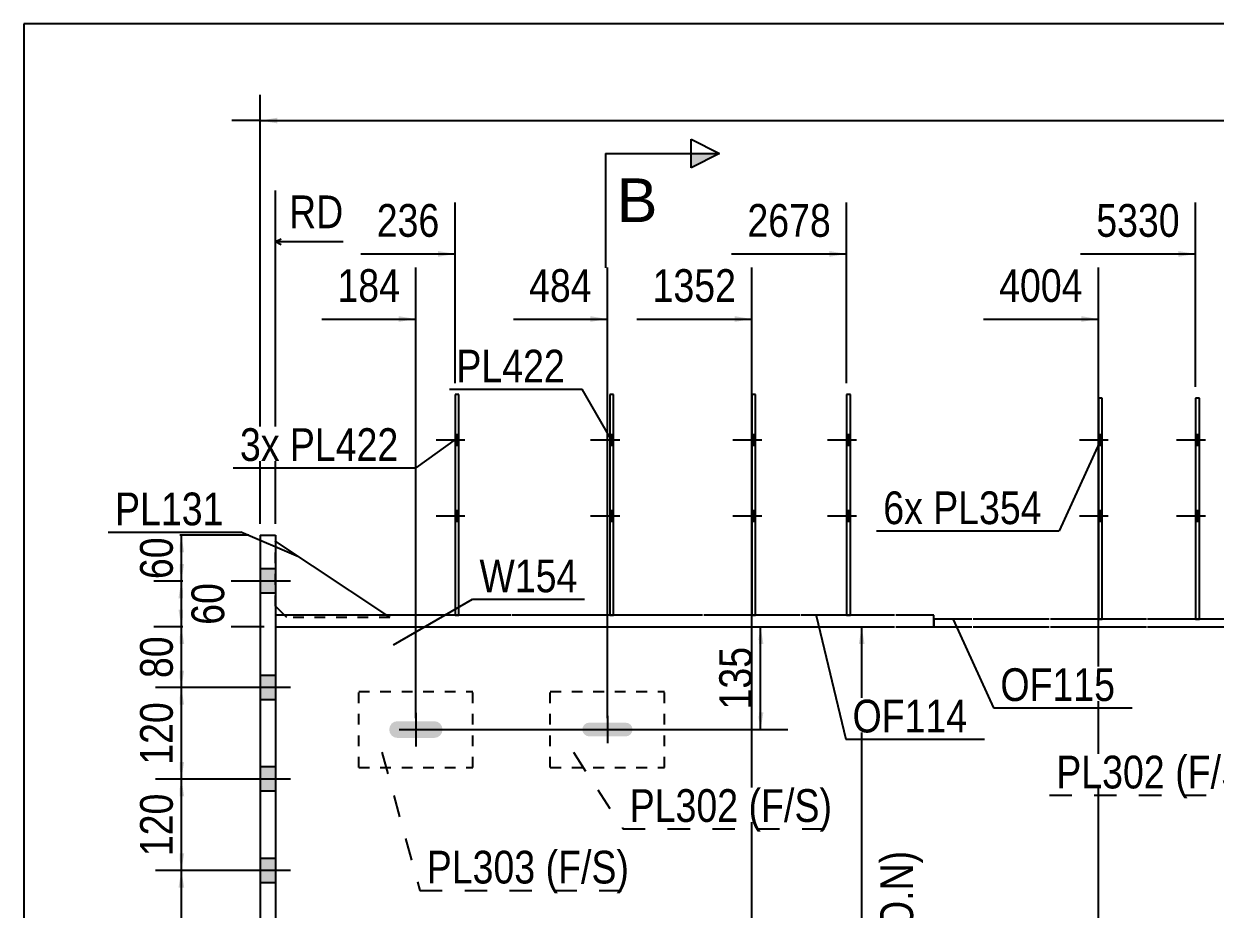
# Model space of a CAD drawing. Header units: millimetres. Extents: x -25 to 378, y -194 to 83.
# Drawn here: x -22 to 82.2, y 5.3 to 82.8 of the extents above; entities that cross this region are included whole.
import ezdxf

# ---------------------------------------------------------------- set-up
doc = ezdxf.new("R2010")
doc.units = ezdxf.units.MM
doc.linetypes.add('DXK_LINE_DOT1', pattern=[1.8814, 0.9407, -0.9407])
doc.linetypes.add('DXK_LINE_DOT2', pattern=[3.9198, 1.9599, -1.9599])
doc.styles.add('Arial', font='ARIAL.TTF', dxfattribs={"height": 0.2})
doc.styles.add('Arial Narrow', font='ARIALN.TTF', dxfattribs={"height": 0.2})

# ---------------------------------------------------------------- blocks, each defined once
blk = doc.blocks.new('Unknown-623515098-1211')
at = {"color": 5, "linetype": 'Continuous'}
for p, q in [((377.97, 82.77), (-22.03, 82.77)), ((-22.03, 82.77), (-22.03, -194.23))]:
    blk.add_line(p, q, dxfattribs=at)
blk = doc.blocks.new('Bolt-623515098-1321 - 1232')
at = {"linetype": 'Continuous'}
for points in [[(-1.33, 35.07), (-1.33, 32.93), (0, 32.93), (0, 35.07)], [(-1.33, 35.07), (-1.33, 32.93), (0, 32.93), (0, 35.07)], [(-1.33, 25.73), (-1.33, 23.6), (0, 23.6), (0, 25.73)], [(-1.33, 25.73), (-1.33, 23.6), (0, 23.6), (0, 25.73)], [(-1.33, 17.73), (-1.33, 15.6), (0, 15.6), (0, 17.73)], [(-1.33, 17.73), (-1.33, 15.6), (0, 15.6), (0, 17.73)], [(-1.33, 9.73), (-1.33, 7.6), (0, 7.6), (0, 9.73)], [(-1.33, 9.73), (-1.33, 7.6), (0, 7.6), (0, 9.73)], [(-1.33, -7.6), (-1.33, -9.73), (0, -9.73), (0, -7.6)], [(-1.33, -7.6), (-1.33, -9.73), (0, -9.73), (0, -7.6)], [(-1.33, -15.6), (-1.33, -17.73), (0, -17.73), (0, -15.6)], [(-1.33, -15.6), (-1.33, -17.73), (0, -17.73), (0, -15.6)], [(-1.33, -23.6), (-1.33, -25.73), (0, -25.73), (0, -23.6)], [(-1.33, -23.6), (-1.33, -25.73), (0, -25.73), (0, -23.6)], [(-1.33, -32.93), (-1.33, -35.07), (0, -35.07), (0, -32.93)], [(-1.33, -32.93), (-1.33, -35.07), (0, -35.07), (0, -32.93)]]:
    blk.add_hatch(color=3, dxfattribs=at).paths.add_polyline_path(points)
at = {"color": 3, "linetype": 'Continuous'}
for p, q in [((0, 35.07), (-1.33, 35.07)), ((0, 35.07), (-1.33, 35.07)), ((1.32, 34), (-6.67, 34)), ((1.32, 34), (-6.67, 34)), ((0, 32.93), (-1.33, 32.93)), ((0, 32.93), (-1.33, 32.93)), ((0, 25.73), (-1.33, 25.73)), ((0, 25.73), (-1.33, 25.73)), ((1.32, 24.67), (-6.67, 24.67)), ((1.32, 24.67), (-6.67, 24.67)), ((0, 23.6), (-1.33, 23.6)), ((0, 23.6), (-1.33, 23.6)), ((0, 17.73), (-1.33, 17.73)), ((0, 17.73), (-1.33, 17.73)), ((1.32, 16.67), (-6.67, 16.67)), ((1.32, 16.67), (-6.67, 16.67)), ((0, 15.6), (-1.33, 15.6)), ((0, 15.6), (-1.33, 15.6)), ((0, 9.73), (-1.33, 9.73)), ((0, 9.73), (-1.33, 9.73)), ((1.32, 8.67), (-6.67, 8.67)), ((1.32, 8.67), (-6.67, 8.67)), ((0, 7.6), (-1.33, 7.6)), ((0, 7.6), (-1.33, 7.6)), ((0, -7.6), (-1.33, -7.6)), ((0, -7.6), (-1.33, -7.6)), ((1.32, -8.67), (-6.67, -8.67)), ((1.32, -8.67), (-6.67, -8.67)), ((0, -9.73), (-1.33, -9.73)), ((0, -9.73), (-1.33, -9.73)), ((0, -15.6), (-1.33, -15.6)), ((0, -15.6), (-1.33, -15.6)), ((1.32, -16.67), (-6.67, -16.67)), ((1.32, -16.67), (-6.67, -16.67)), ((0, -17.73), (-1.33, -17.73)), ((0, -17.73), (-1.33, -17.73)), ((0, -23.6), (-1.33, -23.6)), ((0, -23.6), (-1.33, -23.6)), ((1.32, -24.67), (-6.67, -24.67)), ((1.32, -24.67), (-6.67, -24.67)), ((0, -25.73), (-1.33, -25.73)), ((0, -25.73), (-1.33, -25.73)), ((0, -32.93), (-1.33, -32.93)), ((0, -32.93), (-1.33, -32.93)), ((1.32, -34), (-6.67, -34)), ((1.32, -34), (-6.67, -34)), ((0, -35.07), (-1.33, -35.07)), ((0, -35.07), (-1.33, -35.07))]:
    blk.add_line(p, q, dxfattribs=at)
blk = doc.blocks.new('Part-623515098-1744 - 1232')
at = {"color": 7, "linetype": 'DXK_LINE_DOT1'}
for p, q in [((0, 30), (0, -30)), ((0, 30), (20.62, 30)), ((20.72, 30), (37.38, 30)), ((37.48, 30), (45.88, 30)), ((45.98, 30), (54.18, 30)), ((54.28, 30), (60.95, 30)), ((61.05, 30), (67.72, 30)), ((67.82, 30), (76.22, 30)), ((76.32, 30), (84.72, 30)), ((84.82, 30), (99.23, 30)), ((0, -30), (20.62, -30)), ((20.72, -30), (37.38, -30)), ((37.48, -30), (45.88, -30)), ((45.98, -30), (54.18, -30)), ((54.28, -30), (60.95, -30)), ((61.05, -30), (67.72, -30)), ((67.82, -30), (76.22, -30)), ((76.32, -30), (84.72, -30)), ((84.82, -30), (99.23, -30))]:
    blk.add_line(p, q, dxfattribs=at)
at = {"color": 2, "linetype": 'Continuous'}
blk.add_line((99.23, 30), (99.23, -30), dxfattribs=at)
blk = doc.blocks.new('Bolt-623515098-1318 - 1232')
at = {"linetype": 'Continuous'}
blk.add_hatch(color=3, dxfattribs=at).paths.add_polyline_path([(14.56, 20.72), (14.62, 21), (14.56, 21.28), (14.4, 21.52), (14.16, 21.68), (13.88, 21.73), (10.68, 21.73), (10.4, 21.68), (10.16, 21.52), (10.01, 21.28), (9.95, 21), (10.01, 20.72), (10.16, 20.48), (10.4, 20.32), (10.68, 20.27), (13.88, 20.27), (14.16, 20.32), (14.4, 20.48)])
at = {"color": 3, "linetype": 'Continuous'}
for p, q in [((12.28, 22.47), (12.28, 19.53)), ((10.82, 21), (13.75, 21))]:
    blk.add_line(p, q, dxfattribs=at)
blk = doc.blocks.new('Bolt-623515098-1319 - 1232')
at = {"linetype": 'Continuous'}
blk.add_hatch(color=3, dxfattribs=at).paths.add_polyline_path([(31.2, 20.77), (31.25, 21), (31.2, 21.23), (31.07, 21.43), (30.88, 21.56), (30.65, 21.6), (27.45, 21.6), (27.22, 21.56), (27.03, 21.43), (26.9, 21.23), (26.85, 21), (26.9, 20.77), (27.03, 20.58), (27.22, 20.45), (27.45, 20.4), (30.65, 20.4), (30.88, 20.45), (31.07, 20.58)])
at = {"color": 3, "linetype": 'Continuous'}
for p, q in [((29.05, 22.2), (29.05, 19.8)), ((27.85, 21), (30.25, 21))]:
    blk.add_line(p, q, dxfattribs=at)
blk = doc.blocks.new('Part-623515098-1345 - 1232')
at = {"color": 2, "linetype": 'Continuous'}
for p, q in [((20.62, 31), (0, 31)), ((37.38, 31), (20.72, 31)), ((45.88, 31), (37.48, 31)), ((54.18, 31), (45.98, 31)), ((57.62, 31), (54.28, 31)), ((57.62, 30), (57.62, 31)), ((0, 30), (20.62, 30)), ((20.72, 30), (37.38, 30)), ((37.48, 30), (45.88, 30)), ((45.98, 30), (54.18, 30)), ((54.28, 30), (57.62, 30))]:
    blk.add_line(p, q, dxfattribs=at)
at = {"color": 7, "linetype": 'DXK_LINE_DOT1'}
blk.add_line((0, 31), (0, 30), dxfattribs=at)
blk = doc.blocks.new('Part-623515098-1367 - 1232')
at = {"color": 2, "linetype": 'Continuous'}
for p, q in [((57.62, 30.67), (57.62, 30)), ((60.95, 30.67), (57.62, 30.67)), ((67.72, 30.67), (61.05, 30.67)), ((76.22, 30.67), (67.82, 30.67)), ((84.72, 30.67), (76.32, 30.67)), ((121.53, 30.67), (84.82, 30.67)), ((129.83, 30.67), (121.63, 30.67)), ((138.33, 30.67), (129.93, 30.67)), ((146.63, 30.67), (138.43, 30.67)), ((150.07, 30.67), (146.73, 30.67)), ((57.62, 30), (60.95, 30)), ((61.05, 30), (67.72, 30)), ((67.82, 30), (76.22, 30)), ((76.32, 30), (84.72, 30)), ((84.82, 30), (121.53, 30)), ((121.63, 30), (129.83, 30)), ((129.93, 30), (138.33, 30)), ((138.43, 30), (146.63, 30)), ((146.73, 30), (150.07, 30))]:
    blk.add_line(p, q, dxfattribs=at)
at = {"color": 7, "linetype": 'DXK_LINE_DOT1'}
blk.add_line((150.07, 30), (150.07, 30.67), dxfattribs=at)
blk = doc.blocks.new('Part-623515098-17359 - 1232')
at = {"color": 2, "linetype": 'Continuous'}
for p, q in [((50.32, 50.33), (49.98, 50.33)), ((49.98, 50.33), (49.98, 31)), ((50.32, 31), (50.32, 50.33))]:
    blk.add_line(p, q, dxfattribs=at)
at = {"color": 7, "linetype": 'DXK_LINE_DOT1'}
blk.add_line((49.98, 31), (50.32, 31), dxfattribs=at)
blk = doc.blocks.new('Part-623515098-17319 - 1232')
at = {"color": 2, "linetype": 'Continuous'}
for p, q in [((29.58, 50.33), (29.25, 50.33)), ((29.25, 50.33), (29.25, 31)), ((29.58, 31), (29.58, 50.33))]:
    blk.add_line(p, q, dxfattribs=at)
at = {"color": 7, "linetype": 'DXK_LINE_DOT1'}
blk.add_line((29.25, 31), (29.58, 31), dxfattribs=at)
blk = doc.blocks.new('Part-623515098-1661 - 1232')
at = {"color": 2, "linetype": 'Continuous'}
for p, q in [((-1.33, 38), (0, 38)), ((-1.33, 38), (-1.33, -38)), ((0, 38), (0, -38)), ((-1.33, -38), (0, -38))]:
    blk.add_line(p, q, dxfattribs=at)
blk = doc.blocks.new('Part-623515098-1927 - 1232')
at = {"color": 7, "linetype": 'DXK_LINE_DOT1'}
for p, q in [((7.28, 17.67), (7.28, 24.33)), ((7.28, 24.33), (17.28, 24.33)), ((17.28, 17.67), (17.28, 24.33)), ((7.28, 17.67), (17.28, 17.67))]:
    blk.add_line(p, q, dxfattribs=at)
blk = doc.blocks.new('Part-623515098-1932 - 1232')
at = {"color": 7, "linetype": 'DXK_LINE_DOT1'}
for p, q in [((24.05, 17.67), (24.05, 24.33)), ((24.05, 24.33), (34.05, 24.33)), ((34.05, 17.67), (34.05, 24.33)), ((24.05, 17.67), (34.05, 17.67))]:
    blk.add_line(p, q, dxfattribs=at)
blk = doc.blocks.new('Part-623515098-17345 - 1232')
at = {"color": 2, "linetype": 'Continuous'}
for p, q in [((80.85, 50), (80.52, 50)), ((80.52, 50), (80.52, 30.67)), ((80.85, 30.67), (80.85, 50))]:
    blk.add_line(p, q, dxfattribs=at)
at = {"color": 7, "linetype": 'DXK_LINE_DOT1'}
blk.add_line((80.52, 30.67), (80.85, 30.67), dxfattribs=at)
blk = doc.blocks.new('Part-623515098-11660 - 1232')
at = {"color": 2, "linetype": 'Continuous'}
for p, q in [((0, 37.47), (9.7, 31)), ((0, 31.8), (0.8, 31))]:
    blk.add_line(p, q, dxfattribs=at)
at = {"color": 7, "linetype": 'DXK_LINE_DOT1'}
for p, q in [((0, 31.8), (0, 37.47)), ((1, 30.8), (0.8, 31)), ((10, 30.8), (1, 30.8)), ((9.7, 31), (10, 30.8))]:
    blk.add_line(p, q, dxfattribs=at)
blk = doc.blocks.new('Part-623515098-17352 - 1232')
at = {"color": 2, "linetype": 'Continuous'}
for p, q in [((72.35, 50), (72.02, 50)), ((72.02, 50), (72.02, 30.67)), ((72.35, 30.67), (72.35, 50))]:
    blk.add_line(p, q, dxfattribs=at)
at = {"color": 7, "linetype": 'DXK_LINE_DOT1'}
blk.add_line((72.02, 30.67), (72.35, 30.67), dxfattribs=at)
blk = doc.blocks.new('Part-623515098-17360 - 1232')
at = {"color": 2, "linetype": 'Continuous'}
for p, q in [((42.02, 50.33), (41.68, 50.33)), ((41.68, 50.33), (41.68, 31)), ((42.02, 31), (42.02, 50.33))]:
    blk.add_line(p, q, dxfattribs=at)
at = {"color": 7, "linetype": 'DXK_LINE_DOT1'}
blk.add_line((41.68, 31), (42.02, 31), dxfattribs=at)
blk = doc.blocks.new('Part-623515098-17367 - 1232')
at = {"color": 2, "linetype": 'Continuous'}
for p, q in [((16.05, 50.33), (15.72, 50.33)), ((15.72, 50.33), (15.72, 31)), ((16.05, 31), (16.05, 50.33))]:
    blk.add_line(p, q, dxfattribs=at)
at = {"color": 7, "linetype": 'DXK_LINE_DOT1'}
blk.add_line((15.72, 31), (16.05, 31), dxfattribs=at)
blk = doc.blocks.new('Bolt-623515098-17368 - 1232')
at = {"linetype": 'Continuous'}
for points in [[(29.58, 45.87), (29.58, 46.8), (29.25, 46.8), (29.25, 45.87)], [(29.58, 45.87), (29.58, 46.8), (29.25, 46.8), (29.25, 45.87)], [(29.58, 39.2), (29.58, 40.13), (29.25, 40.13), (29.25, 39.2)], [(29.58, 39.2), (29.58, 40.13), (29.25, 40.13), (29.25, 39.2)]]:
    blk.add_hatch(color=3, dxfattribs=at).paths.add_polyline_path(points)
at = {"color": 3, "linetype": 'Continuous'}
for p, q in [((30.12, 46.33), (27.58, 46.33)), ((30.12, 46.33), (27.58, 46.33)), ((29.58, 46.8), (29.25, 46.8)), ((29.58, 46.8), (29.25, 46.8)), ((29.58, 45.87), (29.25, 45.87)), ((29.58, 45.87), (29.25, 45.87)), ((30.12, 39.67), (27.58, 39.67)), ((30.12, 39.67), (27.58, 39.67)), ((29.58, 40.13), (29.25, 40.13)), ((29.58, 40.13), (29.25, 40.13)), ((29.58, 39.2), (29.25, 39.2)), ((29.58, 39.2), (29.25, 39.2))]:
    blk.add_line(p, q, dxfattribs=at)
blk = doc.blocks.new('Bolt-623515098-17394 - 1232')
at = {"linetype": 'Continuous'}
for points in [[(80.85, 45.87), (80.85, 46.8), (80.52, 46.8), (80.52, 45.87)], [(80.85, 45.87), (80.85, 46.8), (80.52, 46.8), (80.52, 45.87)], [(80.85, 39.2), (80.85, 40.13), (80.52, 40.13), (80.52, 39.2)], [(80.85, 39.2), (80.85, 40.13), (80.52, 40.13), (80.52, 39.2)]]:
    blk.add_hatch(color=3, dxfattribs=at).paths.add_polyline_path(points)
at = {"color": 3, "linetype": 'Continuous'}
for p, q in [((81.38, 46.33), (78.85, 46.33)), ((81.38, 46.33), (78.85, 46.33)), ((80.85, 46.8), (80.52, 46.8)), ((80.85, 46.8), (80.52, 46.8)), ((80.85, 45.87), (80.52, 45.87)), ((80.85, 45.87), (80.52, 45.87)), ((81.38, 39.67), (78.85, 39.67)), ((81.38, 39.67), (78.85, 39.67)), ((80.85, 40.13), (80.52, 40.13)), ((80.85, 40.13), (80.52, 40.13)), ((80.85, 39.2), (80.52, 39.2)), ((80.85, 39.2), (80.52, 39.2))]:
    blk.add_line(p, q, dxfattribs=at)
blk = doc.blocks.new('Bolt-623515098-17401 - 1232')
at = {"linetype": 'Continuous'}
for points in [[(72.35, 45.87), (72.35, 46.8), (72.02, 46.8), (72.02, 45.87)], [(72.35, 45.87), (72.35, 46.8), (72.02, 46.8), (72.02, 45.87)], [(72.35, 39.2), (72.35, 40.13), (72.02, 40.13), (72.02, 39.2)], [(72.35, 39.2), (72.35, 40.13), (72.02, 40.13), (72.02, 39.2)]]:
    blk.add_hatch(color=3, dxfattribs=at).paths.add_polyline_path(points)
at = {"color": 3, "linetype": 'Continuous'}
for p, q in [((72.88, 46.33), (70.35, 46.33)), ((72.88, 46.33), (70.35, 46.33)), ((72.35, 46.8), (72.02, 46.8)), ((72.35, 46.8), (72.02, 46.8)), ((72.35, 45.87), (72.02, 45.87)), ((72.35, 45.87), (72.02, 45.87)), ((72.88, 39.67), (70.35, 39.67)), ((72.88, 39.67), (70.35, 39.67)), ((72.35, 40.13), (72.02, 40.13)), ((72.35, 40.13), (72.02, 40.13)), ((72.35, 39.2), (72.02, 39.2)), ((72.35, 39.2), (72.02, 39.2))]:
    blk.add_line(p, q, dxfattribs=at)
blk = doc.blocks.new('Bolt-623515098-17408 - 1232')
at = {"linetype": 'Continuous'}
for points in [[(50.32, 45.87), (50.32, 46.8), (49.98, 46.8), (49.98, 45.87)], [(50.32, 45.87), (50.32, 46.8), (49.98, 46.8), (49.98, 45.87)], [(50.32, 39.2), (50.32, 40.13), (49.98, 40.13), (49.98, 39.2)], [(50.32, 39.2), (50.32, 40.13), (49.98, 40.13), (49.98, 39.2)]]:
    blk.add_hatch(color=3, dxfattribs=at).paths.add_polyline_path(points)
at = {"color": 3, "linetype": 'Continuous'}
for p, q in [((50.85, 46.33), (48.32, 46.33)), ((50.85, 46.33), (48.32, 46.33)), ((50.32, 46.8), (49.98, 46.8)), ((50.32, 46.8), (49.98, 46.8)), ((50.32, 45.87), (49.98, 45.87)), ((50.32, 45.87), (49.98, 45.87)), ((50.85, 39.67), (48.32, 39.67)), ((50.85, 39.67), (48.32, 39.67)), ((50.32, 40.13), (49.98, 40.13)), ((50.32, 40.13), (49.98, 40.13)), ((50.32, 39.2), (49.98, 39.2)), ((50.32, 39.2), (49.98, 39.2))]:
    blk.add_line(p, q, dxfattribs=at)
blk = doc.blocks.new('Bolt-623515098-17409 - 1232')
at = {"linetype": 'Continuous'}
for points in [[(42.02, 45.87), (42.02, 46.8), (41.68, 46.8), (41.68, 45.87)], [(42.02, 45.87), (42.02, 46.8), (41.68, 46.8), (41.68, 45.87)], [(42.02, 39.2), (42.02, 40.13), (41.68, 40.13), (41.68, 39.2)], [(42.02, 39.2), (42.02, 40.13), (41.68, 40.13), (41.68, 39.2)]]:
    blk.add_hatch(color=3, dxfattribs=at).paths.add_polyline_path(points)
at = {"color": 3, "linetype": 'Continuous'}
for p, q in [((42.55, 46.33), (40.02, 46.33)), ((42.55, 46.33), (40.02, 46.33)), ((42.02, 46.8), (41.68, 46.8)), ((42.02, 46.8), (41.68, 46.8)), ((42.02, 45.87), (41.68, 45.87)), ((42.02, 45.87), (41.68, 45.87)), ((42.55, 39.67), (40.02, 39.67)), ((42.55, 39.67), (40.02, 39.67)), ((42.02, 40.13), (41.68, 40.13)), ((42.02, 40.13), (41.68, 40.13)), ((42.02, 39.2), (41.68, 39.2)), ((42.02, 39.2), (41.68, 39.2))]:
    blk.add_line(p, q, dxfattribs=at)
blk = doc.blocks.new('Bolt-623515098-17416 - 1232')
at = {"linetype": 'Continuous'}
for points in [[(16.05, 45.87), (16.05, 46.8), (15.72, 46.8), (15.72, 45.87)], [(16.05, 45.87), (16.05, 46.8), (15.72, 46.8), (15.72, 45.87)], [(16.05, 39.2), (16.05, 40.13), (15.72, 40.13), (15.72, 39.2)], [(16.05, 39.2), (16.05, 40.13), (15.72, 40.13), (15.72, 39.2)]]:
    blk.add_hatch(color=3, dxfattribs=at).paths.add_polyline_path(points)
at = {"color": 3, "linetype": 'Continuous'}
for p, q in [((16.58, 46.33), (14.05, 46.33)), ((16.58, 46.33), (14.05, 46.33)), ((16.05, 46.8), (15.72, 46.8)), ((16.05, 46.8), (15.72, 46.8)), ((16.05, 45.87), (15.72, 45.87)), ((16.05, 45.87), (15.72, 45.87)), ((16.58, 39.67), (14.05, 39.67)), ((16.58, 39.67), (14.05, 39.67)), ((16.05, 40.13), (15.72, 40.13)), ((16.05, 40.13), (15.72, 40.13)), ((16.05, 39.2), (15.72, 39.2)), ((16.05, 39.2), (15.72, 39.2))]:
    blk.add_line(p, q, dxfattribs=at)
blk = doc.blocks.new('StraightDimension-623515098-8427 - 1232')
at = {"linetype": 'Continuous'}
for points in [[(-8.49, 28.5), (-8.24, 30), (-7.99, 28.5)], [(-7.99, 26.17), (-8.24, 24.67), (-8.49, 26.17)]]:
    blk.add_hatch(color=7, dxfattribs=at).paths.add_polyline_path(points)
at = {"color": 7, "linetype": 'Continuous'}
for p, q in [((-1, 30), (-10.49, 30)), ((-8.24, 24.67), (-8.24, 30)), ((-1, 24.67), (-10.49, 24.67))]:
    blk.add_line(p, q, dxfattribs=at)
at = {"color": 0}
blk.add_wipeout([(-8.39, 29.76), (-12.59, 29.76), (-12.59, 24.91), (-8.39, 24.91)], dxfattribs=at)
at = {"color": 3, "style": 'Arial Narrow'}
blk.add_text('80', height=2.863, rotation=90.0002, dxfattribs=at).set_placement((-8.99, 25.51))
blk = doc.blocks.new('StraightDimension-623515098-16165 - 1232')
at = {"linetype": 'Continuous'}
blk.add_hatch(color=7, dxfattribs=at).paths.add_polyline_path([(79.02, 62.88), (80.52, 62.63), (79.02, 62.38)])
at = {"color": 7, "linetype": 'Continuous'}
for p, q in [((80.52, 51), (80.52, 67.13)), ((70.45, 62.63), (80.52, 62.63))]:
    blk.add_line(p, q, dxfattribs=at)
at = {"color": 0}
blk.add_wipeout([(79.74, 63.53), (79.74, 67.73), (71.23, 67.73), (71.23, 63.53)], dxfattribs=at)
at = {"color": 3, "style": 'Arial Narrow'}
blk.add_text('5330', height=2.863, dxfattribs=at).set_placement((71.83, 64.13))
blk = doc.blocks.new('StraightDimension-623515098-8425 - 1232')
at = {"linetype": 'Continuous'}
for points in [[(-8.49, 36.5), (-8.24, 38), (-7.99, 36.5)], [(-7.99, 35.5), (-8.24, 34), (-8.49, 35.5)]]:
    blk.add_hatch(color=7, dxfattribs=at).paths.add_polyline_path(points)
at = {"color": 7, "linetype": 'Continuous'}
for p, q in [((-2.33, 38), (-10.49, 38)), ((-8.24, 34), (-8.24, 38)), ((-1, 34), (-10.49, 34))]:
    blk.add_line(p, q, dxfattribs=at)
at = {"color": 0}
blk.add_wipeout([(-8.39, 38.43), (-12.59, 38.43), (-12.59, 33.57), (-8.39, 33.57)], dxfattribs=at)
at = {"color": 3, "style": 'Arial Narrow'}
blk.add_text('60', height=2.863, rotation=90.0002, dxfattribs=at).set_placement((-8.99, 34.17))
blk = doc.blocks.new('StraightDimension-623515098-16171 - 1232')
at = {"linetype": 'Continuous'}
blk.add_hatch(color=7, dxfattribs=at).paths.add_polyline_path([(10.78, 57.18), (12.28, 56.93), (10.78, 56.68)])
at = {"color": 7, "linetype": 'Continuous'}
for p, q in [((0, 39), (0, 68.18)), ((0.5, 63.43), (0, 63.68)), ((5.93, 63.68), (0, 63.68)), ((12.28, 22), (12.28, 61.43)), ((4.05, 56.93), (12.28, 56.93))]:
    blk.add_line(p, q, dxfattribs=at)
at = {"color": 0, "linetype": 'Continuous'}
blk.add_wipeout([(6.53, 64.28), (6.53, 68.48), (0.59, 68.48), (0.59, 64.28)], dxfattribs=at)
at = {"color": 0}
blk.add_wipeout([(11.51, 57.83), (11.51, 62.03), (4.82, 62.03), (4.82, 57.83)], dxfattribs=at)
at = {"color": 7, "linetype": 'Continuous'}
blk.add_line((0.5, 63.93), (0, 63.68), dxfattribs=at)
at = {"color": 3, "linetype": 'Continuous', "style": 'Arial Narrow'}
blk.add_text('RD', height=2.863, dxfattribs=at).set_placement((1.19, 64.88))
at = {"color": 3, "style": 'Arial Narrow'}
blk.add_text('184', height=2.863, dxfattribs=at).set_placement((5.42, 58.43))
blk = doc.blocks.new('StraightDimension-623515098-2202 - 1232')
at = {"linetype": 'Continuous'}
for points in [[(51.05, 28.5), (51.3, 30), (51.55, 28.5)], [(51.55, -25.37), (51.3, -26.87), (51.05, -25.37)]]:
    blk.add_hatch(color=7, dxfattribs=at).paths.add_polyline_path(points)
at = {"color": 7, "linetype": 'Continuous'}
for p, q in [((43.42, 30), (53.7, 30)), ((51.3, -26.87), (51.3, 30)), ((43.4, -26.87), (53.7, -26.87))]:
    blk.add_line(p, q, dxfattribs=at)
at = {"color": 0, "linetype": 'Continuous'}
blk.add_wipeout([(56.4, 11.02), (52.2, 11.02), (52.2, -7.89), (56.4, -7.89)], dxfattribs=at)
at = {"color": 3, "linetype": 'Continuous', "style": 'Arial Narrow'}
blk.add_text('TYP(U.O.N)', height=2.863, rotation=90.0002, dxfattribs=at).set_placement((55.8, -7.29))
at = {"color": 0}
blk.add_wipeout([(51.15, 4.91), (46.95, 4.91), (46.95, -1.78), (51.15, -1.78)], dxfattribs=at)
at = {"color": 3, "style": 'Arial Narrow'}
blk.add_text('853', height=2.863, rotation=90.0002, dxfattribs=at).set_placement((50.55, -1.18))
blk = doc.blocks.new('StraightDimension-623515098-2215 - 1232')
at = {"linetype": 'Continuous'}
for points in [[(42.2, 28.5), (42.45, 30), (42.7, 28.5)], [(42.7, 22.5), (42.45, 21), (42.2, 22.5)]]:
    blk.add_hatch(color=7, dxfattribs=at).paths.add_polyline_path(points)
at = {"color": 7, "linetype": 'Continuous'}
for p, q in [((13.28, 30), (44.85, 30)), ((42.45, 21), (42.45, 30)), ((13.28, 21), (44.85, 21))]:
    blk.add_line(p, q, dxfattribs=at)
at = {"color": 0}
blk.add_wipeout([(42.3, 28.84), (38.1, 28.84), (38.1, 22.16), (42.3, 22.16)], dxfattribs=at)
at = {"color": 3, "style": 'Arial Narrow'}
blk.add_text('135', height=2.863, rotation=90.0002, dxfattribs=at).set_placement((41.7, 22.76))
blk = doc.blocks.new('StraightDimension-623515098-2648 - 1232')
at = {"linetype": 'Continuous'}
blk.add_hatch(color=7, dxfattribs=at).paths.add_polyline_path([(0.17, 74.05), (-1.33, 74.3), (0.17, 74.55)])
at = {"color": 7, "linetype": 'Continuous'}
for p, q in [((-1.33, 39), (-1.33, 76.55)), ((-1.33, 74.3), (-3.83, 74.3)), ((-1.33, 74.3), (358.97, 74.3))]:
    blk.add_line(p, q, dxfattribs=at)
blk = doc.blocks.new('StraightDimension-623515098-8426 - 1232')
at = {"linetype": 'Continuous'}
for points in [[(-8.49, 32.5), (-8.24, 34), (-7.99, 32.5)], [(-7.99, 31.5), (-8.24, 30), (-8.49, 31.5)]]:
    blk.add_hatch(color=7, dxfattribs=at).paths.add_polyline_path(points)
at = {"color": 7, "linetype": 'Continuous'}
for p, q in [((-1, 34), (-10.64, 34)), ((-8.24, 30), (-8.24, 34)), ((-1, 30), (-10.64, 30))]:
    blk.add_line(p, q, dxfattribs=at)
at = {"color": 0}
blk.add_wipeout([(-3.89, 34.43), (-8.09, 34.43), (-8.09, 29.57), (-3.89, 29.57)], dxfattribs=at)
at = {"color": 3, "style": 'Arial Narrow'}
blk.add_text('60', height=2.863, rotation=90.0002, dxfattribs=at).set_placement((-4.49, 30.17))
blk = doc.blocks.new('StraightDimension-623515098-8428 - 1232')
at = {"linetype": 'Continuous'}
for points in [[(-8.49, 23.17), (-8.24, 24.67), (-7.99, 23.17)], [(-7.99, 18.17), (-8.24, 16.67), (-8.49, 18.17)]]:
    blk.add_hatch(color=7, dxfattribs=at).paths.add_polyline_path(points)
at = {"color": 7, "linetype": 'Continuous'}
for p, q in [((-1, 24.67), (-10.49, 24.67)), ((-8.24, 16.67), (-8.24, 24.67)), ((-1, 16.67), (-10.49, 16.67))]:
    blk.add_line(p, q, dxfattribs=at)
at = {"color": 0}
blk.add_wipeout([(-8.39, 24.01), (-12.59, 24.01), (-12.59, 17.32), (-8.39, 17.32)], dxfattribs=at)
at = {"color": 3, "style": 'Arial Narrow'}
blk.add_text('120', height=2.863, rotation=90.0002, dxfattribs=at).set_placement((-8.99, 17.92))
blk = doc.blocks.new('StraightDimension-623515098-8429 - 1232')
at = {"linetype": 'Continuous'}
for points in [[(-8.49, 15.17), (-8.24, 16.67), (-7.99, 15.17)], [(-7.99, 10.17), (-8.24, 8.67), (-8.49, 10.17)]]:
    blk.add_hatch(color=7, dxfattribs=at).paths.add_polyline_path(points)
at = {"color": 7, "linetype": 'Continuous'}
for p, q in [((-1, 16.67), (-10.49, 16.67)), ((-8.24, 8.67), (-8.24, 16.67)), ((-1, 8.67), (-10.49, 8.67))]:
    blk.add_line(p, q, dxfattribs=at)
at = {"color": 0}
blk.add_wipeout([(-8.39, 16.01), (-12.59, 16.01), (-12.59, 9.32), (-8.39, 9.32)], dxfattribs=at)
at = {"color": 3, "style": 'Arial Narrow'}
blk.add_text('120', height=2.863, rotation=90.0002, dxfattribs=at).set_placement((-8.99, 9.92))
blk = doc.blocks.new('StraightDimension-623515098-8430 - 1232')
at = {"linetype": 'Continuous'}
for points in [[(-8.49, 7.17), (-8.24, 8.67), (-7.99, 7.17)], [(-7.99, -7.17), (-8.24, -8.67), (-8.49, -7.17)]]:
    blk.add_hatch(color=7, dxfattribs=at).paths.add_polyline_path(points)
at = {"color": 7, "linetype": 'Continuous'}
for p, q in [((-1, 8.67), (-10.49, 8.67)), ((-8.24, -8.67), (-8.24, 8.67)), ((-1, -8.67), (-10.49, -8.67))]:
    blk.add_line(p, q, dxfattribs=at)
at = {"color": 0}
blk.add_wipeout([(-8.39, 3.34), (-12.59, 3.34), (-12.59, -3.34), (-8.39, -3.34)], dxfattribs=at)
at = {"color": 3, "style": 'Arial Narrow'}
blk.add_text('260', height=2.863, rotation=90.0002, dxfattribs=at).set_placement((-8.99, -2.74))
blk = doc.blocks.new('StraightDimension-623515098-16166 - 1232')
at = {"linetype": 'Continuous'}
blk.add_hatch(color=7, dxfattribs=at).paths.add_polyline_path([(70.52, 57.18), (72.02, 56.93), (70.52, 56.68)])
at = {"color": 7, "linetype": 'Continuous'}
for p, q in [((72.02, -24.33), (72.02, 61.43)), ((61.95, 56.93), (72.02, 56.93))]:
    blk.add_line(p, q, dxfattribs=at)
at = {"color": 0}
blk.add_wipeout([(71.24, 57.83), (71.24, 62.03), (62.73, 62.03), (62.73, 57.83)], dxfattribs=at)
at = {"color": 3, "style": 'Arial Narrow'}
blk.add_text('4004', height=2.863, dxfattribs=at).set_placement((63.33, 58.43))
blk = doc.blocks.new('StraightDimension-623515098-16167 - 1232')
at = {"linetype": 'Continuous'}
blk.add_hatch(color=7, dxfattribs=at).paths.add_polyline_path([(48.48, 62.88), (49.98, 62.63), (48.48, 62.38)])
at = {"color": 7, "linetype": 'Continuous'}
for p, q in [((49.98, 51.33), (49.98, 67.13)), ((39.92, 62.63), (49.98, 62.63))]:
    blk.add_line(p, q, dxfattribs=at)
at = {"color": 0}
blk.add_wipeout([(49.21, 63.53), (49.21, 67.73), (40.7, 67.73), (40.7, 63.53)], dxfattribs=at)
at = {"color": 3, "style": 'Arial Narrow'}
blk.add_text('2678', height=2.863, dxfattribs=at).set_placement((41.3, 64.13))
blk = doc.blocks.new('StraightDimension-623515098-16168 - 1232')
at = {"linetype": 'Continuous'}
blk.add_hatch(color=7, dxfattribs=at).paths.add_polyline_path([(40.18, 57.18), (41.68, 56.93), (40.18, 56.68)])
at = {"color": 7, "linetype": 'Continuous'}
for p, q in [((41.68, -24.33), (41.68, 61.43)), ((31.62, 56.93), (41.68, 56.93))]:
    blk.add_line(p, q, dxfattribs=at)
at = {"color": 0}
blk.add_wipeout([(40.91, 57.83), (40.91, 62.03), (32.4, 62.03), (32.4, 57.83)], dxfattribs=at)
at = {"color": 3, "style": 'Arial Narrow'}
blk.add_text('1352', height=2.863, dxfattribs=at).set_placement((33, 58.43))
blk = doc.blocks.new('StraightDimension-623515098-16169 - 1232')
at = {"linetype": 'Continuous'}
blk.add_hatch(color=7, dxfattribs=at).paths.add_polyline_path([(27.55, 57.18), (29.05, 56.93), (27.55, 56.68)])
at = {"color": 7, "linetype": 'Continuous'}
for p, q in [((29.05, 22), (29.05, 61.43)), ((20.82, 56.93), (29.05, 56.93))]:
    blk.add_line(p, q, dxfattribs=at)
at = {"color": 0}
blk.add_wipeout([(28.28, 57.83), (28.28, 62.03), (21.59, 62.03), (21.59, 57.83)], dxfattribs=at)
at = {"color": 3, "style": 'Arial Narrow'}
blk.add_text('484', height=2.863, dxfattribs=at).set_placement((22.19, 58.43))
blk = doc.blocks.new('StraightDimension-623515098-16170 - 1232')
at = {"linetype": 'Continuous'}
blk.add_hatch(color=7, dxfattribs=at).paths.add_polyline_path([(14.22, 62.88), (15.72, 62.63), (14.22, 62.38)])
at = {"color": 7, "linetype": 'Continuous'}
for p, q in [((15.72, 51.33), (15.72, 67.13)), ((7.48, 62.63), (15.72, 62.63))]:
    blk.add_line(p, q, dxfattribs=at)
at = {"color": 0}
blk.add_wipeout([(14.94, 63.53), (14.94, 67.73), (8.26, 67.73), (8.26, 63.53)], dxfattribs=at)
at = {"color": 3, "style": 'Arial Narrow'}
blk.add_text('236', height=2.863, dxfattribs=at).set_placement((8.86, 64.13))
blk = doc.blocks.new('SectionMark-623515098-2658 - 1232')
at = {"linetype": 'Continuous'}
for points in [[(36.37, 70.17), (36.37, 71.42), (38.87, 71.42)], [(36.37, -49.53), (36.37, -48.28), (38.87, -49.53)]]:
    blk.add_hatch(color=30, dxfattribs=at).paths.add_polyline_path(points)
at = {"color": 30, "linetype": 'Continuous'}
for p, q in [((36.37, 70.17), (36.37, 72.67)), ((36.37, 72.67), (38.87, 71.42)), ((28.87, 71.42), (28.87, 61.42)), ((28.87, 71.42), (38.87, 71.42)), ((38.87, 71.42), (36.37, 70.17)), ((28.87, -49.53), (28.87, -39.53)), ((38.87, -49.53), (36.37, -48.28)), ((36.37, -48.28), (36.37, -50.78)), ((28.87, -49.53), (38.87, -49.53)), ((38.87, -49.53), (36.37, -50.78))]:
    blk.add_line(p, q, dxfattribs=at)
at = {"color": 0, "linetype": 'Continuous'}
for points in [[(33.42, 65.42), (33.42, 69.42), (29.87, 69.42), (29.87, 65.42)], [(33.42, -47.53), (33.42, -43.53), (29.87, -43.53), (29.87, -47.53)]]:
    blk.add_wipeout(points, dxfattribs=at)
at = {"color": 96, "linetype": 'Continuous', "style": 'Arial'}
for p in [(29.87, 65.42), (29.87, -47.53)]:
    blk.add_text('B', height=3.82, dxfattribs=at).set_placement(p)
blk = doc.blocks.new('Mark-623515098-19441 - 1232')
at = {"color": 7, "linetype": 'Continuous'}
for p in [(15.23, 50.78), (29.34, 46.45)]:
    blk.add_line(p, (26.84, 50.78), dxfattribs=at)
at = {"color": 0}
blk.add_wipeout([(25.34, 51.38), (25.34, 54.38), (15.83, 54.38), (15.83, 51.38)], dxfattribs=at)
blk.add_wipeout([(25.34, 51.38), (25.34, 54.38), (15.83, 54.38), (15.83, 51.38)], dxfattribs=at)
at = {"color": 3, "style": 'Arial Narrow'}
blk.add_text('PL422', height=2.863, dxfattribs=at).set_placement((15.83, 51.38))
blk = doc.blocks.new('Mark-623515098-19372 - 1232')
at = {"color": 7, "linetype": 'Continuous'}
for p, q in [((47.31, 30.97), (49.9, 20.15)), ((49.9, 20.15), (62.05, 20.15))]:
    blk.add_line(p, q, dxfattribs=at)
at = {"color": 0}
blk.add_wipeout([(60.55, 20.75), (60.55, 23.75), (50.5, 23.75), (50.5, 20.75)], dxfattribs=at)
blk.add_wipeout([(60.55, 20.75), (60.55, 23.75), (50.5, 23.75), (50.5, 20.75)], dxfattribs=at)
at = {"color": 3, "style": 'Arial Narrow'}
blk.add_text('OF114', height=2.863, dxfattribs=at).set_placement((50.5, 20.75))
blk = doc.blocks.new('MarkSet-623515098-19293 - 1232')
at = {"color": 7, "linetype": 'Continuous'}
for p in [(72.1, 46.11), (52.59, 38.38)]:
    blk.add_line(p, (68.57, 38.38), dxfattribs=at)
at = {"color": 0}
for points in [[(56.66, 38.98), (56.66, 41.98), (53.19, 41.98), (53.19, 38.98)], [(67.07, 38.98), (67.07, 41.98), (57.56, 41.98), (57.56, 38.98)]]:
    blk.add_wipeout(points, dxfattribs=at)
for points in [[(56.66, 38.98), (56.66, 41.98), (53.19, 41.98), (53.19, 38.98)], [(67.07, 38.98), (67.07, 41.98), (57.56, 41.98), (57.56, 38.98)]]:
    blk.add_wipeout(points, dxfattribs=at)
at = {"color": 3, "style": 'Arial Narrow'}
for s, p in [('6x', (53.19, 38.98)), ('PL354', (57.56, 38.98))]:
    blk.add_text(s, height=2.863, dxfattribs=at).set_placement(p)
blk = doc.blocks.new('MarkSet-623515098-19311 - 1232')
at = {"color": 7, "linetype": 'Continuous'}
for p in [(15.8, 46.45), (-3.71, 43.91)]:
    blk.add_line(p, (12.27, 43.91), dxfattribs=at)
at = {"color": 0}
for points in [[(0.36, 44.51), (0.36, 47.51), (-3.11, 47.51), (-3.11, 44.51)], [(10.77, 44.51), (10.77, 47.51), (1.26, 47.51), (1.26, 44.51)]]:
    blk.add_wipeout(points, dxfattribs=at)
for points in [[(0.36, 44.51), (0.36, 47.51), (-3.11, 47.51), (-3.11, 44.51)], [(10.77, 44.51), (10.77, 47.51), (1.26, 47.51), (1.26, 44.51)]]:
    blk.add_wipeout(points, dxfattribs=at)
at = {"color": 3, "style": 'Arial Narrow'}
for s, p in [('3x', (-3.11, 44.51)), ('PL422', (1.26, 44.51))]:
    blk.add_text(s, height=2.863, dxfattribs=at).set_placement(p)
blk = doc.blocks.new('Mark-623515098-19375 - 1232')
at = {"color": 7, "linetype": 'Continuous'}
for p, q in [((59.3, 30.63), (62.84, 22.9)), ((62.84, 22.9), (74.98, 22.9))]:
    blk.add_line(p, q, dxfattribs=at)
at = {"color": 0}
blk.add_wipeout([(73.48, 23.5), (73.48, 26.5), (63.44, 26.5), (63.44, 23.5)], dxfattribs=at)
blk.add_wipeout([(73.48, 23.5), (73.48, 26.5), (63.44, 26.5), (63.44, 23.5)], dxfattribs=at)
at = {"color": 3, "style": 'Arial Narrow'}
blk.add_text('OF115', height=2.863, dxfattribs=at).set_placement((63.44, 23.5))
blk = doc.blocks.new('Mark-623515098-19420 - 1232')
at = {"color": 7, "linetype": 'DXK_LINE_DOT2'}
for p in [(90.17, 22.98), (67.73, 15.25)]:
    blk.add_line(p, (86.63, 15.25), dxfattribs=at)
at = {"color": 0}
for points in [[(77.84, 15.85), (77.84, 18.85), (68.33, 18.85), (68.33, 15.85)], [(86.03, 15.85), (86.03, 18.85), (78.74, 18.85), (78.74, 15.85)]]:
    blk.add_wipeout(points, dxfattribs=at)
for points in [[(77.84, 15.85), (77.84, 18.85), (68.33, 18.85), (68.33, 15.85)], [(86.03, 15.85), (86.03, 18.85), (78.74, 18.85), (78.74, 15.85)]]:
    blk.add_wipeout(points, dxfattribs=at)
at = {"color": 3, "style": 'Arial Narrow'}
for s, p in [('(F/', (78.74, 15.85)), ('S)', (82.75, 15.85)), ('PL302', (68.33, 15.85))]:
    blk.add_text(s, height=2.863, dxfattribs=at).set_placement(p)
blk = doc.blocks.new('Mark-623515098-19423 - 1232')
at = {"color": 7, "linetype": 'Continuous'}
for p, q in [((10.32, 28.42), (17.25, 32.42)), ((17.25, 32.42), (27.04, 32.42))]:
    blk.add_line(p, q, dxfattribs=at)
at = {"color": 0}
blk.add_wipeout([(26.44, 33.02), (26.44, 36.02), (17.85, 36.02), (17.85, 33.02)], dxfattribs=at)
blk.add_wipeout([(26.44, 33.02), (26.44, 36.02), (17.85, 36.02), (17.85, 33.02)], dxfattribs=at)
at = {"color": 3, "style": 'Arial Narrow'}
blk.add_text('W154', height=2.863, dxfattribs=at).set_placement((17.85, 33.02))
blk = doc.blocks.new('Mark-623515098-19429 - 1232')
at = {"color": 7, "linetype": 'DXK_LINE_DOT2'}
for p, q in [((9.3, 19.02), (12.64, 6.93)), ((12.64, 6.93), (31.54, 6.93))]:
    blk.add_line(p, q, dxfattribs=at)
at = {"color": 0}
for points in [[(22.74, 7.53), (22.74, 10.53), (13.24, 10.53), (13.24, 7.53)], [(30.94, 7.53), (30.94, 10.53), (23.64, 10.53), (23.64, 7.53)]]:
    blk.add_wipeout(points, dxfattribs=at)
for points in [[(22.74, 7.53), (22.74, 10.53), (13.24, 10.53), (13.24, 7.53)], [(30.94, 7.53), (30.94, 10.53), (23.64, 10.53), (23.64, 7.53)]]:
    blk.add_wipeout(points, dxfattribs=at)
at = {"color": 3, "style": 'Arial Narrow'}
for s, p in [('PL303', (13.24, 7.53)), ('(F/', (23.64, 7.53)), ('S)', (27.65, 7.53))]:
    blk.add_text(s, height=2.863, dxfattribs=at).set_placement(p)
blk = doc.blocks.new('Mark-623515098-19432 - 1232')
at = {"color": 7, "linetype": 'DXK_LINE_DOT2'}
for p, q in [((26.07, 19.02), (30.4, 12.32)), ((30.4, 12.32), (49.3, 12.32))]:
    blk.add_line(p, q, dxfattribs=at)
at = {"color": 0}
for points in [[(40.5, 12.92), (40.5, 15.92), (31, 15.92), (31, 12.92)], [(48.7, 12.92), (48.7, 15.92), (41.4, 15.92), (41.4, 12.92)]]:
    blk.add_wipeout(points, dxfattribs=at)
for points in [[(40.5, 12.92), (40.5, 15.92), (31, 15.92), (31, 12.92)], [(48.7, 12.92), (48.7, 15.92), (41.4, 15.92), (41.4, 12.92)]]:
    blk.add_wipeout(points, dxfattribs=at)
at = {"color": 3, "style": 'Arial Narrow'}
for s, p in [('PL302', (31, 12.92)), ('(F/', (41.4, 12.92)), ('S)', (45.42, 12.92))]:
    blk.add_text(s, height=2.863, dxfattribs=at).set_placement(p)
blk = doc.blocks.new('Mark-623515098-19438 - 1232')
at = {"color": 7, "linetype": 'Continuous'}
for p in [(-14.64, 38.28), (2.02, 36.11)]:
    blk.add_line(p, (-3.03, 38.28), dxfattribs=at)
at = {"color": 0}
blk.add_wipeout([(-4.53, 38.88), (-4.53, 41.88), (-14.04, 41.88), (-14.04, 38.88)], dxfattribs=at)
blk.add_wipeout([(-4.53, 38.88), (-4.53, 41.88), (-14.04, 41.88), (-14.04, 38.88)], dxfattribs=at)
at = {"color": 3, "style": 'Arial Narrow'}
blk.add_text('PL131', height=2.863, dxfattribs=at).set_placement((-14.04, 38.88))

msp = doc.modelspace()

# ---------------------------------------------------------------- block references
for name in ['Unknown-623515098-1211', 'Part-623515098-17367 - 1232', 'Part-623515098-17319 - 1232', 'Part-623515098-17360 - 1232', 'Part-623515098-17359 - 1232', 'Part-623515098-17352 - 1232', 'Part-623515098-17345 - 1232', 'Bolt-623515098-17416 - 1232', 'Bolt-623515098-17368 - 1232', 'Bolt-623515098-17409 - 1232', 'Bolt-623515098-17408 - 1232', 'Bolt-623515098-17401 - 1232', 'Bolt-623515098-17394 - 1232', 'Part-623515098-1661 - 1232', 'Part-623515098-11660 - 1232', 'Bolt-623515098-1321 - 1232', 'Part-623515098-1345 - 1232', 'Part-623515098-1367 - 1232', 'Part-623515098-1744 - 1232', 'Part-623515098-1927 - 1232', 'Part-623515098-1932 - 1232', 'Bolt-623515098-1318 - 1232', 'Bolt-623515098-1319 - 1232']:
    msp.add_blockref(name, (0, 0))

# ---------------------------------------------------------------- next in the draw order: block references
for name in ['StraightDimension-623515098-16171 - 1232', 'StraightDimension-623515098-16165 - 1232', 'StraightDimension-623515098-8425 - 1232', 'StraightDimension-623515098-8427 - 1232', 'StraightDimension-623515098-2202 - 1232']:
    msp.add_blockref(name, (0, 0))

# ---------------------------------------------------------------- next in the draw order: block references
for name in ['StraightDimension-623515098-2648 - 1232', 'StraightDimension-623515098-8426 - 1232', 'StraightDimension-623515098-2215 - 1232', 'StraightDimension-623515098-8428 - 1232']:
    msp.add_blockref(name, (0, 0))

# ---------------------------------------------------------------- next in the draw order: block references
for name in ['StraightDimension-623515098-16170 - 1232', 'StraightDimension-623515098-16167 - 1232', 'StraightDimension-623515098-16169 - 1232', 'StraightDimension-623515098-16166 - 1232', 'Mark-623515098-19438 - 1232', 'StraightDimension-623515098-8429 - 1232']:
    msp.add_blockref(name, (0, 0))

# ---------------------------------------------------------------- next in the draw order: block references
for name in ['StraightDimension-623515098-16168 - 1232', 'MarkSet-623515098-19293 - 1232', 'Mark-623515098-19423 - 1232', 'Mark-623515098-19372 - 1232', 'StraightDimension-623515098-8430 - 1232']:
    msp.add_blockref(name, (0, 0))

# ---------------------------------------------------------------- next in the draw order: block references
for name in ['SectionMark-623515098-2658 - 1232', 'Mark-623515098-19375 - 1232']:
    msp.add_blockref(name, (0, 0))

# ---------------------------------------------------------------- next in the draw order: block references
for name in ['Mark-623515098-19441 - 1232', 'Mark-623515098-19420 - 1232', 'Mark-623515098-19429 - 1232']:
    msp.add_blockref(name, (0, 0))

# ---------------------------------------------------------------- next in the draw order: block references
for name in ['MarkSet-623515098-19311 - 1232', 'Mark-623515098-19432 - 1232']:
    msp.add_blockref(name, (0, 0))

doc.saveas('drawing.dxf')
